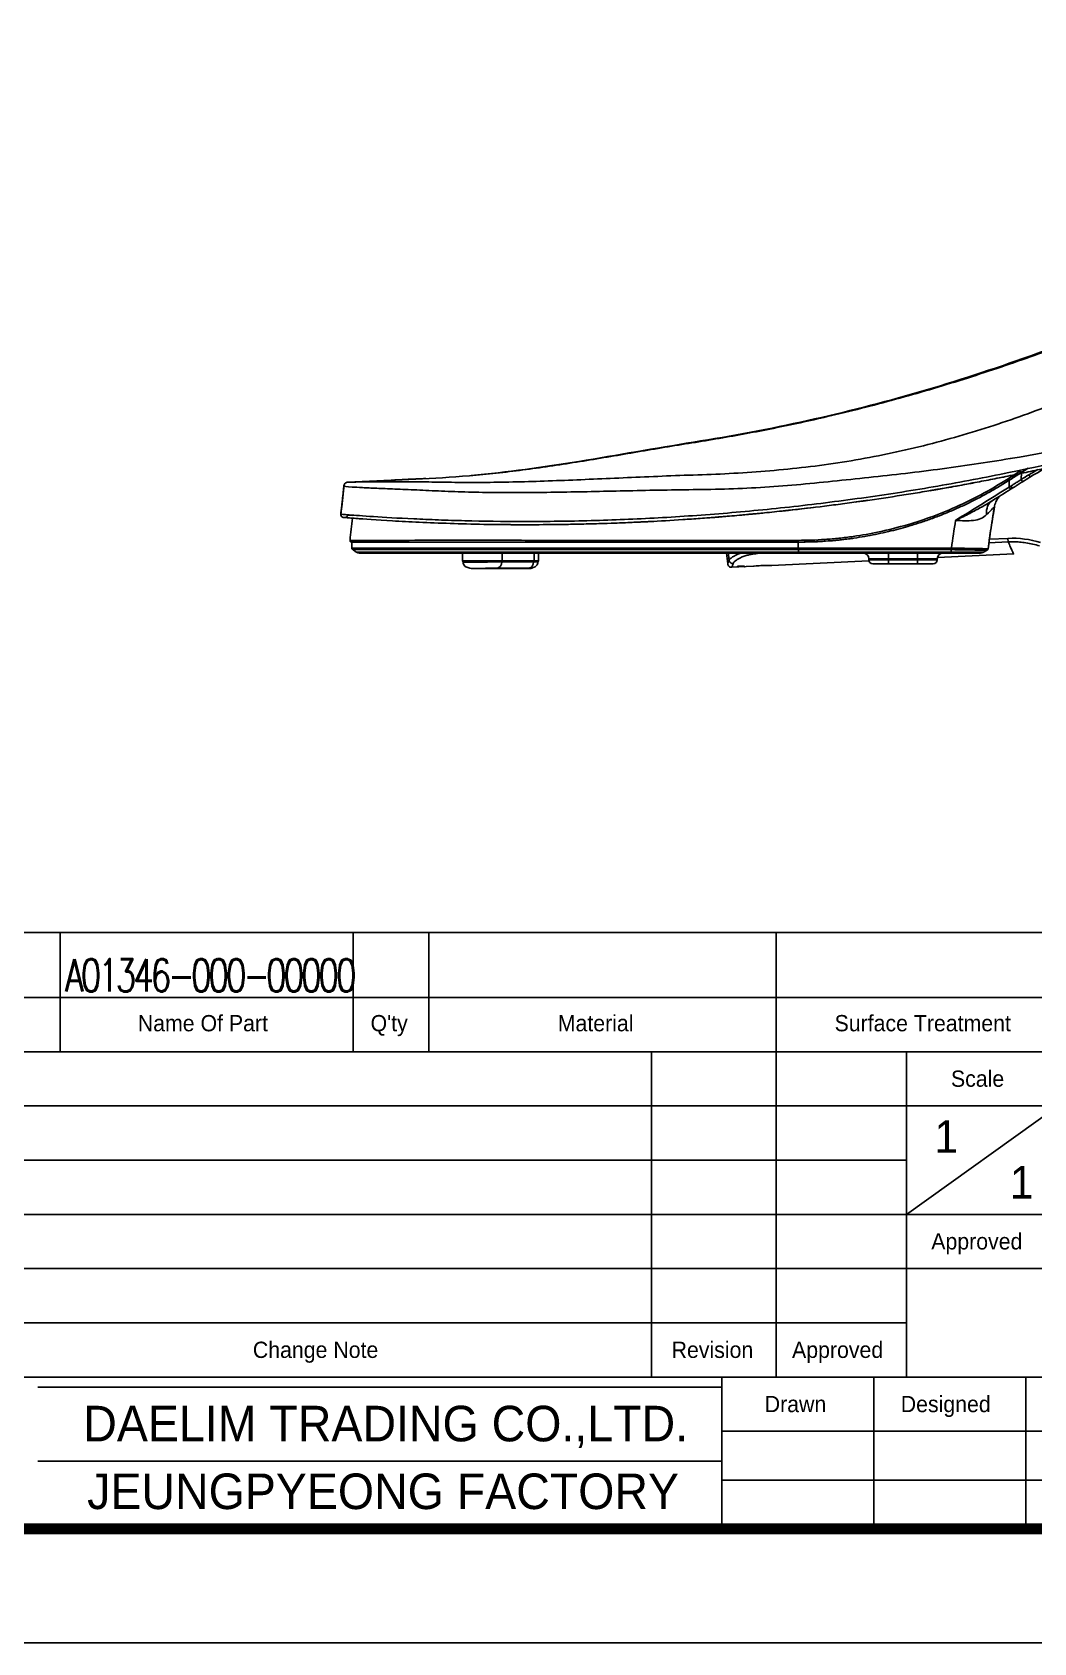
# Model space of a CAD drawing. Header units: millimetres. Extents: x 28 to 2974, y 8 to 3716.
# Drawn here: x 1397 to 1910, y 8 to 833 of the extents above; entities that cross this region are included whole.
import ezdxf
from ezdxf.enums import TextEntityAlignment as Align

# ---------------------------------------------------------------- set-up
doc = ezdxf.new("R2010")
doc.units = ezdxf.units.MM
doc.layers.add('1', color=7, linetype='CONTINUOUS')
doc.layers.add('1LINE', color=7, linetype='CONTINUOUS')
doc.styles.add('DEFAULT', font='simplex.shx')
doc.styles.add('hangul2', font='')
doc.styles.get('hangul2').set_extended_font_data('Gulim')

msp = doc.modelspace()

# ---------------------------------------------------------------- linework, layer by layer
at = {"layer": '1LINE', "linetype": 'Continuous'}
for p, q in [((1897.11, 599.93), (1897.12, 603.4)), ((1903.3, 603.8), (1903.32, 607.39)), ((1766.02, 586.16), (1766.02, 586.16)), ((1766.49, 586.21), (1766.5, 586.21)), ((1646.89, 580.66), (1646.89, 580.66)), ((1647.45, 580.66), (1647.45, 580.66)), ((1678.91, 580.99), (1678.91, 580.99)), ((1679.42, 581.01), (1679.42, 581.01)), ((1712.6, 582.25), (1712.59, 582.25)), ((1713.11, 582.28), (1713.11, 582.28)), ((1747.94, 584.57), (1747.93, 584.57)), ((1748.43, 584.62), (1748.44, 584.62)), ((1560.72, 571.78), (1560.64, 571.78)), ((1789.15, 568.93), (1789.15, 571.73)), ((1896.55, 571.91), (1886.74, 571.45)), ((1886.99, 573.24), (1896.46, 573.69)), ((1896.46, 573.69), (1896.55, 571.91)), ((1602.48, 566.17), (1564.74, 566.17)), ((1617.41, 566.17), (1617.41, 562.11)), ((1617.41, 562.11), (1637.74, 562.11)), ((1617.71, 561.81), (1617.71, 561.6)), ((1617.71, 561.81), (1637.5, 561.81)), ((1617.71, 561.81), (1637.5, 561.81)), ((1637.5, 561.81), (1637.5, 561.69)), ((1637.5, 561.81), (1653.75, 561.81)), ((1653.75, 561.81), (1637.5, 561.81)), ((1653.75, 561.69), (1637.5, 561.69)), ((1637.74, 562.11), (1637.74, 566.17)), ((1637.74, 562.11), (1653.99, 562.11)), ((1653.75, 561.81), (1653.75, 561.69)), ((1655.96, 561.81), (1653.75, 561.81)), ((1653.75, 561.81), (1655.96, 561.81)), ((1653.99, 562.11), (1653.99, 566.17)), ((1656.26, 562.11), (1653.99, 562.11)), ((1655.96, 561.6), (1655.96, 561.81)), ((1656.26, 562.11), (1656.26, 566.17)), ((1753.12, 560.66), (1752.54, 566.17)), ((1774.88, 566.17), (1768.31, 565.86)), ((1775.52, 559.83), (1825.33, 562.18)), ((1835.27, 563.17), (1825.27, 563.17)), ((1825.27, 562.67), (1825.27, 563.17)), ((1825.27, 562.67), (1835.27, 562.67)), ((1827.27, 560.67), (1835.27, 560.67)), ((1835.27, 566.17), (1835.27, 563.17)), ((1850.27, 563.17), (1835.27, 563.17)), ((1835.27, 563.17), (1835.27, 562.67)), ((1835.27, 560.67), (1835.27, 562.67)), ((1835.27, 562.67), (1850.27, 562.67)), ((1850.27, 560.67), (1835.27, 560.67)), ((1850.27, 566.17), (1850.27, 563.17)), ((1860.27, 563.17), (1850.27, 563.17)), ((1850.27, 562.67), (1850.27, 563.17)), ((1850.27, 560.67), (1850.27, 562.67)), ((1850.27, 562.67), (1860.27, 562.67)), ((1858.27, 560.67), (1850.27, 560.67)), ((1860.27, 563.17), (1860.27, 562.67)), ((1860.34, 563.83), (1899.39, 565.68)), ((1624.03, 558.25), (1649.67, 558.25)), ((1635.1, 558.49), (1651.35, 558.49)), ((1755.08, 558.87), (1766.25, 559.4)), ((1758.08, 559.37), (1761.6, 559.53)), ((1758.09, 559.37), (1761.59, 559.53)), ((1758.41, 559.38), (1758.41, 559.35)), ((1761.32, 559.45), (1761.31, 559.52))]:
    msp.add_line(p, q, dxfattribs=at)
at = {"layer": '1LINE', "color": 3}
for p, q in [((1294.96, 372.01), (2271.88, 372.01)), ((1411.52, 372.01), (1411.52, 310.96)), ((1561.39, 372.01), (1561.39, 310.96)), ((1600.24, 372.01), (1600.24, 310.96)), ((1777.87, 372.01), (1777.87, 310.96)), ((1294.96, 338.71), (2271.88, 338.71)), ((1294.96, 310.96), (2271.88, 310.96)), ((1714.03, 310.96), (1714.03, 144.43)), ((1777.87, 310.96), (1777.87, 144.43)), ((1844.48, 310.96), (1844.48, 144.43)), ((1294.96, 283.2), (1922.19, 283.2)), ((1922.19, 283.2), (1844.48, 227.7)), ((1294.96, 255.45), (1844.48, 255.45)), ((1294.96, 227.7), (2271.88, 227.7)), ((1294.96, 199.94), (1922.19, 199.94)), ((1294.96, 172.19), (1844.48, 172.19)), ((1294.96, 144.43), (2271.88, 144.43)), ((1750.11, 144.43), (1750.11, 66.72)), ((1827.82, 144.43), (1827.82, 66.72)), ((1905.53, 144.43), (1905.53, 66.72)), ((1750.11, 116.68), (2060.95, 116.68)), ((1750.11, 91.7), (2060.95, 91.7))]:
    msp.add_line(p, q, dxfattribs=at)
at = {"layer": '1LINE', "color": 4}
for p, q in [((1400.07, 139.34), (1750.11, 139.34)), ((1400.07, 101.33), (1750.11, 101.33))]:
    msp.add_line(p, q, dxfattribs=at)
msp.add_lwpolyline([(32.17, 8.44), (2363.47, 8.44), (2363.47, 1657), (32.17, 1657)], close=True, dxfattribs=at)
at = {"layer": '1LINE', "color": 4, "const_width": 5.55}
msp.add_lwpolyline([(123.76, 66.72), (2271.88, 66.72), (2271.88, 1598.72), (123.76, 1598.72)], close=True, dxfattribs=at)
at = {"layer": '1LINE', "linetype": 'Continuous'}
for centre, radius, start, end in [((1617.71, 562.11), 0.3, 180, 270), ((1655.96, 562.11), 0.3, 270, 0), ((1755.11, 560.87), 2, 186, 229.35), ((1755.11, 560.87), 2, 229.35, 248.67982), ((1755.11, 560.87), 2, 248.67982, 272.7)]:
    msp.add_arc(centre, radius, start, end, dxfattribs=at)
at = {"layer": '1LINE', "linetype": 'Continuous', "extrusion": (0, 0, -1)}
for centre, radius, start, end in [((-1822.27, 563.17), 3, 90, 180), ((-1827.27, 562.67), 2, 270, 0), ((-1858.27, 562.67), 2, 180, 270), ((-1863.27, 563.17), 3, 0, 90)]:
    msp.add_arc(centre, radius, start, end, dxfattribs=at)
at = {"layer": '1LINE', "linetype": 'Continuous'}
for centre, major_axis, ratio, start_param, end_param in [((1896.53, 604.02), (0.433, -0.673), 0.132565, 6.269669, 7.971918), ((1902.72, 608.01), (0.433, -0.673), 0.144013, 6.269809, 7.967693), ((1903.03, 603.82), (0.8, -1.27), 0.146015, 6.27064, 7.742285), ((1906.89, 606.24), (0.8, -1.27), 0.145348, 6.270738, 7.742704), ((1896.86, 599.96), (0.8, -1.27), 0.134419, 6.270506, 7.749502), ((1893.76, 584.45), (5.41, -8.41), 0.743588, 3.122456, 4.115523), ((1760.53, 572.58), (0, -0.8), 0.185607, 4.61393, 6.283185), ((1789.15, 572.58), (0, -0.8), 0.11978, 4.615738, 6.283185), ((1634.94, 561.69), (0, -3.2), 0.798636, 0.061401, 1.570796), ((1637.5, 562.11), (0, -0.3), 0.798636, 0, 1.570796), ((1651.19, 561.69), (0, 3.2), 0.798636, 3.202994, 4.712389), ((1653.75, 562.11), (0, 0.3), 0.798636, 3.141593, 4.712389), ((1882.4, 569.17), (-0.02, 3), 0.997595, 3.134054, 3.64382), ((1882.44, 569.17), (0, 3), 1, 3.141594, 3.634289), ((1882.44, 569.17), (0, -3), 1, 0.000002, 0.491902)]:
    msp.add_ellipse(centre, major_axis=major_axis, ratio=ratio, start_param=start_param, end_param=end_param, dxfattribs=at)
for points, degree, knots in [([(2037.05, 723.83), (2027.31, 718.64), (2006.77, 708.13), (1974.93, 693.27), (1941.64, 679.18), (1907.85, 666.36), (1873.62, 654.83), (1839.01, 644.62), (1806.58, 636.39), (1776.46, 629.85), (1748.73, 624.69), (1720.89, 620.37), (1693.16, 615.52), (1665.57, 611.01), (1638.08, 607.2), (1610.63, 604.74), (1584.9, 603.6), (1568.35, 602.8), (1560.96, 602.49)], 3, [0, 0, 0, 0, 0.066765, 0.139737, 0.212696, 0.285624, 0.358506, 0.431327, 0.504073, 0.561048, 0.617964, 0.674825, 0.731644, 0.788406, 0.844085, 0.89968, 0.955204, 1, 1, 1, 1]), ([(2036.45, 705.08), (2031.67, 701.93), (2026.89, 698.82), (2016.98, 692.51), (2011.99, 689.39), (1996.83, 680.19), (1986.49, 674.26), (1965.62, 663.11), (1955.04, 657.86), (1933.37, 647.95), (1922.26, 643.32), (1899.49, 634.77), (1887.78, 630.84), (1863.9, 623.75), (1851.76, 620.59), (1827.14, 615.2), (1814.76, 613), (1796.2, 610.47), (1790.03, 609.76), (1777.69, 608.52), (1771.52, 607.99), (1759.21, 607.12), (1753.07, 606.77), (1740.78, 606.24), (1734.66, 606.08), (1716.44, 605.42), (1704.58, 604.88), (1681.45, 603.85), (1670.18, 603.36), (1653.78, 602.81), (1648.37, 602.66), (1637.9, 602.43), (1632.81, 602.35), (1622.95, 602.28), (1618.17, 602.29), (1608.92, 602.38), (1604.45, 602.48), (1595.87, 602.59), (1591.79, 602.62), (1584.38, 602.66), (1581.02, 602.66), (1574.99, 602.65), (1572.31, 602.63), (1567.59, 602.58), (1565.56, 602.55), (1562.3, 602.5), (1561.04, 602.48), (1559.27, 602.44), (1558.76, 602.42), (1558.63, 602.42)], 3, [0, 0, 0, 0, 0.03125, 0.03125, 0.0625, 0.0625, 0.125, 0.125, 0.1875, 0.1875, 0.25, 0.25, 0.3125, 0.3125, 0.375, 0.375, 0.4375, 0.4375, 0.46875, 0.46875, 0.5, 0.5, 0.53125, 0.53125, 0.5625, 0.5625, 0.625, 0.625, 0.6875, 0.6875, 0.71875, 0.71875, 0.75, 0.75, 0.78125, 0.78125, 0.8125, 0.8125, 0.84375, 0.84375, 0.875, 0.875, 0.90625, 0.90625, 0.9375, 0.9375, 0.96875, 0.96875, 1, 1, 1, 1]), ([(1621.79, 605.89), (1640.26, 607.5), (1658.61, 610.11), (1696.49, 616.23), (1715.99, 619.78), (1755.16, 626.05), (1774.61, 629.68), (1832.43, 642.56), (1870.34, 653.57), (1917.48, 670.51), (1927.31, 674.22), (1937.09, 678.1)], 3, [0, 0, 0, 0, 0.171283, 0.171283, 0.354228, 0.354228, 0.537174, 0.537174, 0.903064, 0.903064, 1, 1, 1, 1]), ([(1556.73, 600.63), (1556.7, 600.39), (1558.1, 600.17), (1562.33, 599.86), (1564.12, 599.76), (1568.34, 599.54), (1570.77, 599.43), (1576.28, 599.19), (1579.36, 599.06), (1586.21, 598.77), (1590, 598.62), (1598.07, 598.26), (1602.3, 598.04), (1611.09, 597.65), (1615.67, 597.49), (1629.84, 597.14), (1639.93, 597.06), (1661.11, 597.18), (1672.03, 597.38), (1694.43, 597.85), (1705.91, 598.13), (1723.51, 598.46), (1729.43, 598.55), (1741.41, 598.68), (1747.58, 598.8), (1765.94, 599.41), (1778.23, 600.17), (1796.71, 601.87), (1802.88, 602.52), (1815.26, 603.78), (1821.47, 604.42), (1840.15, 606.44), (1852.71, 607.94), (1877.57, 611.31), (1889.94, 613.19), (1927.09, 619.56), (1951.67, 625.01), (1988.36, 636.13), (2000.57, 640.32), (2025.1, 649.41), (2037.3, 654.21), (2049.23, 659.27)], 3, [0, 0, 0, 0, 0.0625, 0.0625, 0.09375, 0.09375, 0.125, 0.125, 0.15625, 0.15625, 0.1875, 0.1875, 0.21875, 0.21875, 0.25, 0.25, 0.3125, 0.3125, 0.375, 0.375, 0.4375, 0.4375, 0.46875, 0.46875, 0.5, 0.5, 0.5625, 0.5625, 0.59375, 0.59375, 0.625, 0.625, 0.6875, 0.6875, 0.75, 0.75, 0.875, 0.875, 0.9375, 0.9375, 1, 1, 1, 1]), ([(1555.17, 586.01), (1555.16, 586.01), (1556.59, 585.89), (1562.28, 585.47), (1566.44, 585.16), (1577.39, 584.46), (1584.37, 584.04), (1596.46, 583.47), (1600.7, 583.29), (1609.46, 582.97), (1613.99, 582.82), (1628, 582.46), (1637.89, 582.32), (1658.75, 582.3), (1669.77, 582.42), (1692.32, 583), (1703.78, 583.44), (1727.01, 584.69), (1738.79, 585.48), (1762.66, 587.45), (1774.75, 588.61), (1799.19, 591.35), (1811.55, 592.92), (1836.15, 596.39), (1848.37, 598.32), (1872.7, 602.55), (1884.81, 604.85), (1921, 612.27), (1944.92, 617.92), (1992.33, 630.61), (2015.81, 637.63), (2039.07, 645.32)], 3, [0, 0, 0, 0, 0.0625, 0.0625, 0.125, 0.125, 0.1875, 0.1875, 0.21875, 0.21875, 0.25, 0.25, 0.3125, 0.3125, 0.375, 0.375, 0.4375, 0.4375, 0.5, 0.5, 0.5625, 0.5625, 0.625, 0.625, 0.6875, 0.6875, 0.75, 0.75, 0.875, 0.875, 1, 1, 1, 1]), ([(2039.42, 643.51), (2015.8, 635.72), (1991.87, 628.61), (1955.5, 618.97), (1943.31, 615.94), (1924.94, 611.66), (1918.81, 610.28), (1909.58, 608.28), (1906.5, 607.62), (1901.88, 606.65), (1900.34, 606.33), (1897.26, 605.7), (1895.72, 605.39), (1894.17, 605.08)], 3, [0, 0, 0, 0, 0.5, 0.5, 0.75, 0.75, 0.875, 0.875, 0.9375, 0.9375, 0.96875, 0.96875, 1, 1, 1, 1]), ([(1558.63, 602.42), (1558.55, 602.42), (1558.47, 602.41), (1558.18, 602.36), (1557.96, 602.29), (1557.64, 602.11), (1557.52, 602.03), (1557.26, 601.8), (1557.11, 601.64), (1556.89, 601.26), (1556.8, 601.05), (1556.74, 600.76), (1556.73, 600.7), (1556.73, 600.63)], 3, [0, 0, 0, 0, 0.081319, 0.081319, 0.319161, 0.319161, 0.465183, 0.465183, 0.692925, 0.692925, 0.930768, 0.930768, 1, 1, 1, 1]), ([(1558.63, 602.42), (1568.54, 602.86), (1578.44, 603.33), (1591.79, 604.01), (1595.24, 604.18), (1598.68, 604.36)], 3, [0, 0, 0, 0, 0.741721, 0.741721, 1, 1, 1, 1]), ([(1789.06, 572.65), (1791.33, 572.68), (1795.94, 572.72), (1802.93, 573.1), (1810.07, 573.71), (1819.31, 574.86), (1831.07, 576.95), (1844.66, 580.39), (1858.43, 584.93), (1870.93, 590.07), (1883.89, 596.43), (1891.93, 601.34), (1896.56, 604.16)], 3, [0, 0, 0, 0, 0.060423, 0.122162, 0.185329, 0.25006, 0.368279, 0.500064, 0.619118, 0.750023, 0.856147, 1, 1, 1, 1]), ([(1896.96, 603.35), (1895.14, 602.2), (1891.51, 599.92), (1885.93, 596.72), (1880.28, 593.7), (1874.57, 590.88), (1868.79, 588.26), (1862.97, 585.84), (1857.11, 583.62), (1851.23, 581.6), (1843.99, 579.36), (1835.17, 577.03), (1824.53, 574.81), (1813.25, 573.12), (1801.38, 571.99), (1793.28, 571.85), (1789.15, 571.78)], 3, [0, 0, 0, 0, 0.056941, 0.113588, 0.169919, 0.225914, 0.281556, 0.336827, 0.39171, 0.446192, 0.500257, 0.590527, 0.685781, 0.7859, 0.890714, 1, 1, 1, 1]), ([(1894.17, 605.08), (1892.69, 604.77), (1891.2, 604.48), (1888.22, 603.89), (1886.73, 603.6), (1882.26, 602.73), (1879.28, 602.16), (1873.31, 601.05), (1870.32, 600.5), (1864.34, 599.43), (1861.35, 598.91), (1858.36, 598.4)], 3, [0, 0, 0, 0, 0.125, 0.125, 0.25, 0.25, 0.5, 0.5, 0.75, 0.75, 1, 1, 1, 1]), ([(1858.76, 598.47), (1858.76, 598.47), (1858.76, 598.47), (1858.76, 598.47), (1858.76, 598.47), (1859.05, 598.52), (1859.34, 598.57), (1860.8, 598.82), (1861.96, 599.02), (1867.79, 600.04), (1872.44, 600.88), (1877.87, 601.9), (1878.65, 602.05), (1879.42, 602.19)], 3, [0, 0, 0, 0, 0.000003, 0.000003, 0.000131, 0.000131, 0.042359, 0.042359, 0.21127, 0.21127, 0.886932, 0.886932, 1, 1, 1, 1]), ([(1891.16, 604.47), (1892.28, 604.69), (1893.39, 604.92), (1894.5, 605.14), (1894.5, 605.14), (1894.5, 605.14)], 3, [0, 0, 0, 0, 0.999982, 0.999982, 1, 1, 1, 1]), ([(1896.87, 603.29), (1896.87, 603.29), (1896.87, 603.29), (1896.9, 603.3), (1896.93, 603.3), (1896.96, 603.3)], 3, [0, 0, 0, 0, 0.09646, 0.09646, 1, 1, 1, 1]), ([(1902.33, 606.76), (1902.17, 606.65), (1902, 606.55), (1901.29, 606.09), (1900.75, 605.74), (1899.4, 604.87), (1898.59, 604.35), (1897.55, 603.68), (1897.34, 603.54), (1897.12, 603.4)], 3, [0, 0, 0, 0, 0.096023, 0.096023, 0.407533, 0.407533, 0.8748, 0.8748, 1, 1, 1, 1]), ([(1897.98, 600.47), (1898.5, 600.8), (1899.03, 601.13), (1900.08, 601.78), (1900.6, 602.11), (1901.85, 602.89), (1902.58, 603.34), (1903.3, 603.8), (1903.3, 603.8), (1903.3, 603.8)], 3, [0, 0, 0, 0, 0.295379, 0.295379, 0.590756, 0.590756, 0.999991, 0.999991, 1, 1, 1, 1]), ([(1903.83, 602.55), (1903.1, 602.1), (1902.38, 601.64), (1901.13, 600.86), (1900.61, 600.54), (1899.56, 599.88), (1899.04, 599.55), (1898.52, 599.23)], 3, [0, 0, 0, 0, 0.409247, 0.409247, 0.704623, 0.704623, 1, 1, 1, 1]), ([(1903.15, 607.29), (1903.11, 607.27), (1903.07, 607.26), (1903.02, 607.24), (1903.02, 607.24), (1903.02, 607.24), (1903.01, 607.24), (1903.01, 607.24)], 3, [0, 0, 0, 0, 0.878783, 0.878783, 0.898345, 0.898345, 1, 1, 1, 1]), ([(1903.3, 603.8), (1903.3, 603.8), (1903.3, 603.8), (1904.59, 604.6), (1905.87, 605.41), (1907.16, 606.21)], 3, [0, 0, 0, 0, 0.000013, 0.000013, 1, 1, 1, 1]), ([(1555.17, 586.01), (1555.19, 586.18), (1555.2, 586.35), (1555.69, 590.87), (1556.15, 595.22), (1556.61, 599.57)], 3, [0, 0, 0, 0, 0.037734, 0.037734, 1, 1, 1, 1]), ([(1858.36, 598.4), (1855.27, 597.87), (1852.17, 597.35), (1845.98, 596.34), (1842.88, 595.85), (1833.58, 594.41), (1827.38, 593.5), (1821.16, 592.64)], 3, [0, 0, 0, 0, 0.25, 0.25, 0.5, 0.5, 1, 1, 1, 1]), ([(1856.47, 598.08), (1856.72, 598.12), (1856.98, 598.16), (1857.52, 598.26), (1857.81, 598.31), (1858.25, 598.38), (1858.4, 598.41), (1858.61, 598.44), (1858.69, 598.46), (1858.76, 598.47), (1858.76, 598.47), (1858.76, 598.47)], 3, [0, 0, 0, 0, 0.331579, 0.331579, 0.714212, 0.714212, 0.905528, 0.905528, 0.999974, 0.999974, 1, 1, 1, 1]), ([(1889.57, 589.89), (1889.59, 590.05), (1889.67, 590.67), (1890, 591.68), (1890.52, 592.86), (1891.13, 593.86), (1891.74, 594.66), (1892.23, 595.19), (1892.49, 595.44), (1892.57, 595.51)], 3, [0, 0, 0, 0, 0.071508, 0.279568, 0.473332, 0.650467, 0.805736, 0.93201, 1, 1, 1, 1]), ([(1897.11, 599.93), (1897.11, 599.93), (1897.11, 599.93), (1897.4, 600.11), (1897.69, 600.29), (1897.98, 600.47)], 3, [0, 0, 0, 0, 0.000058, 0.000058, 1, 1, 1, 1]), ([(1556.53, 584.36), (1556.45, 584.36), (1556.37, 584.38), (1556.25, 584.41), (1556.22, 584.42), (1556.02, 584.49), (1555.87, 584.57), (1555.6, 584.77), (1555.49, 584.9), (1555.31, 585.19), (1555.24, 585.34), (1555.16, 585.67), (1555.15, 585.84), (1555.17, 586.01)], 3, [0, 0, 0, 0, 0.100375, 0.100375, 0.150756, 0.150756, 0.363067, 0.363067, 0.575378, 0.575378, 0.787689, 0.787689, 1, 1, 1, 1]), ([(1555.17, 586.01), (1555.15, 585.84), (1555.16, 585.67), (1555.24, 585.34), (1555.31, 585.19), (1555.49, 584.9), (1555.6, 584.77), (1555.85, 584.58), (1555.98, 584.51), (1556.11, 584.45)], 3, [0, 0, 0, 0, 0.258716, 0.258716, 0.517433, 0.517433, 0.776149, 0.776149, 1, 1, 1, 1]), ([(1556.12, 584.45), (1556.1, 584.46), (1556.08, 584.47), (1555.9, 584.55), (1555.76, 584.64), (1555.51, 584.87), (1555.41, 585.01), (1555.25, 585.31), (1555.2, 585.47), (1555.16, 585.76), (1555.15, 585.89), (1555.17, 586.01)], 3, [0, 0, 0, 0, 0.034336, 0.034336, 0.292655, 0.292655, 0.550973, 0.550973, 0.809292, 0.809292, 1, 1, 1, 1]), ([(1558.65, 585.65), (1558.63, 585.49), (1558.59, 585.32), (1558.44, 585.02), (1558.34, 584.88), (1558.11, 584.64), (1557.97, 584.54), (1557.66, 584.39), (1557.5, 584.34), (1557.24, 584.31), (1557.14, 584.31), (1557.04, 584.32)], 3, [0, 0, 0, 0, 0.218967, 0.218967, 0.437933, 0.437933, 0.6569, 0.6569, 0.875866, 0.875866, 1, 1, 1, 1]), ([(1766.02, 586.16), (1766.02, 586.16), (1766.02, 586.16), (1765.81, 586.14), (1765.6, 586.12), (1764.54, 586.02), (1763.7, 585.94), (1759.49, 585.55), (1756.12, 585.25), (1751.93, 584.9), (1751.09, 584.83), (1749.83, 584.73), (1749.41, 584.69), (1748.79, 584.64), (1748.58, 584.62), (1748.26, 584.6), (1748.16, 584.59), (1748.03, 584.58), (1748, 584.58), (1747.96, 584.58), (1747.95, 584.57), (1747.94, 584.57), (1747.94, 584.57), (1747.94, 584.57)], 3, [0, 0, 0, 0, 0.000003, 0.000003, 0.034745, 0.034745, 0.174185, 0.174185, 0.73207, 0.73207, 0.871508, 0.871508, 0.941226, 0.941226, 0.976085, 0.976085, 0.993514, 0.993514, 0.997872, 0.997872, 0.999997, 0.999997, 1, 1, 1, 1]), ([(1760.87, 585.68), (1762.12, 585.8), (1763.38, 585.91), (1765.25, 586.09), (1765.87, 586.15), (1766.49, 586.21), (1766.49, 586.21), (1766.49, 586.21)], 3, [0, 0, 0, 0, 0.669021, 0.669021, 0.99999, 0.99999, 1, 1, 1, 1]), ([(1784.12, 588.01), (1784.12, 588.01), (1784.12, 588.01), (1784.06, 588.01), (1784.01, 588), (1783.75, 587.97), (1783.53, 587.95), (1782.47, 587.83), (1781.63, 587.74), (1777.39, 587.29), (1774, 586.94), (1769.77, 586.52), (1768.92, 586.44), (1767.66, 586.31), (1767.24, 586.27), (1766.6, 586.21), (1766.39, 586.19), (1766.13, 586.17), (1766.08, 586.16), (1766.02, 586.16), (1766.02, 586.16), (1766.02, 586.16)], 3, [0, 0, 0, 0, 0.000003, 0.000003, 0.008765, 0.008765, 0.043852, 0.043852, 0.184203, 0.184203, 0.745705, 0.745705, 0.886051, 0.886051, 0.956224, 0.956224, 0.99131, 0.99131, 0.999997, 0.999997, 1, 1, 1, 1]), ([(1766.5, 586.21), (1766.5, 586.21), (1766.5, 586.21), (1766.5, 586.21), (1766.51, 586.21), (1766.53, 586.21), (1766.54, 586.21), (1766.64, 586.22), (1766.71, 586.23), (1767.07, 586.26), (1767.36, 586.29), (1768.77, 586.42), (1769.89, 586.53), (1771.02, 586.64)], 3, [0, 0, 0, 0, 0.000013, 0.000013, 0.002278, 0.002278, 0.014351, 0.014351, 0.062644, 0.062644, 0.255813, 0.255813, 1, 1, 1, 1]), ([(1780.1, 587.58), (1780.61, 587.63), (1781.13, 587.69), (1782.23, 587.81), (1782.81, 587.87), (1783.69, 587.97), (1783.98, 588), (1784.35, 588.04), (1784.42, 588.05), (1784.51, 588.06), (1784.53, 588.06), (1784.56, 588.06), (1784.57, 588.06), (1784.58, 588.06), (1784.58, 588.06), (1784.58, 588.06)], 3, [0, 0, 0, 0, 0.345024, 0.345024, 0.736431, 0.736431, 0.932136, 0.932136, 0.981062, 0.981062, 0.993293, 0.993293, 0.999987, 0.999987, 1, 1, 1, 1]), ([(1821.16, 592.64), (1819.61, 592.42), (1818.07, 592.21), (1814.98, 591.79), (1813.44, 591.58), (1808.81, 590.97), (1805.72, 590.57), (1796.46, 589.41), (1790.28, 588.69), (1784.12, 588.01)], 3, [0, 0, 0, 0, 0.125, 0.125, 0.25, 0.25, 0.5, 0.5, 1, 1, 1, 1]), ([(1784.12, 588.01), (1784.12, 588.01), (1784.12, 588.01), (1784.12, 588.01), (1784.12, 588.01), (1784.12, 588.01), (1784.12, 588.01), (1784.12, 588.01)], 3, [0, 0, 0, 0, 0.017038, 0.017038, 0.982962, 0.982962, 1, 1, 1, 1]), ([(1821.16, 592.64), (1821.16, 592.64), (1821.16, 592.64), (1821.16, 592.64), (1821.16, 592.64), (1821.16, 592.64), (1821.16, 592.64), (1821.16, 592.64)], 3, [0, 0, 0, 0, 0.017098, 0.017098, 0.982902, 0.982902, 1, 1, 1, 1]), ([(1821.61, 592.7), (1821.61, 592.7), (1821.61, 592.7), (1821.61, 592.7), (1821.61, 592.7), (1821.65, 592.7), (1821.69, 592.71), (1821.87, 592.73), (1822.02, 592.76), (1822.75, 592.86), (1823.33, 592.94), (1824.21, 593.06), (1824.51, 593.1), (1824.8, 593.15)], 3, [0, 0, 0, 0, 0.000019, 0.000019, 0.000401, 0.000401, 0.034852, 0.034852, 0.172654, 0.172654, 0.723864, 0.723864, 1, 1, 1, 1]), ([(1869.68, 582.87), (1869.69, 582.87), (1869.7, 582.87), (1869.73, 582.89), (1869.75, 582.9), (1869.88, 582.96), (1869.97, 583.01), (1870.11, 583.08), (1870.16, 583.1), (1870.24, 583.14), (1870.27, 583.16), (1870.38, 583.21), (1870.45, 583.25), (1870.67, 583.35), (1870.81, 583.42), (1871.24, 583.64), (1871.52, 583.78), (1872.38, 584.2), (1872.95, 584.48), (1874.65, 585.33), (1875.78, 585.9), (1878.92, 587.51), (1880.91, 588.55), (1884.77, 590.7), (1886.64, 591.79), (1888.46, 592.94)], 3, [0, 0, 0, 0, 0.001244, 0.001244, 0.005174, 0.005174, 0.020182, 0.020182, 0.027043, 0.027043, 0.03259, 0.03259, 0.043683, 0.043683, 0.065866, 0.065866, 0.110223, 0.110223, 0.198891, 0.198891, 0.375958, 0.375958, 0.692829, 0.692829, 1, 1, 1, 1]), ([(1885.54, 585.85), (1884.67, 585.01), (1883.69, 584.34), (1881.42, 583.36), (1880.14, 583.04), (1876.03, 582.5), (1872.86, 582.68), (1869.68, 582.87)], 3, [0, 0, 0, 0, 0.25, 0.25, 0.5, 0.5, 1, 1, 1, 1]), ([(1889.6, 589.91), (1889.6, 589.86), (1889.25, 589.5), (1887.9, 588.14), (1886.81, 587.08), (1885.54, 585.85)], 3, [0, 0, 0, 0, 0.450145, 0.450145, 1, 1, 1, 1]), ([(1886.34, 568.35), (1886.53, 569.86), (1887.26, 575.47), (1888.38, 582.64), (1889.32, 588.3), (1889.59, 589.88)], 3, [0, 0, 0, 0, 0.209417, 0.778673, 1, 1, 1, 1]), ([(1646.89, 580.66), (1646.47, 580.67), (1646.1, 580.67), (1645.3, 580.67), (1644.91, 580.67), (1643.72, 580.68), (1642.93, 580.68), (1640.58, 580.7), (1639.02, 580.71), (1634.38, 580.76), (1631.33, 580.8), (1622.36, 580.97), (1616.56, 581.12), (1600, 581.67), (1589.89, 582.16), (1573.36, 583.11), (1567.04, 583.56), (1559.03, 584.15), (1556.94, 584.32), (1556.59, 584.35)], 3, [0, 0, 0, 0, 0.007996, 0.007996, 0.015992, 0.015992, 0.031984, 0.031984, 0.063968, 0.063968, 0.127935, 0.127935, 0.25587, 0.25587, 0.511741, 0.511741, 0.767611, 0.767611, 1, 1, 1, 1]), ([(1557.05, 584.32), (1557.09, 584.31), (1557.63, 584.27), (1559.72, 584.11), (1561.34, 583.98), (1563.61, 583.82), (1563.78, 583.8), (1563.94, 583.79)], 3, [0, 0, 0, 0, 0.468479, 0.468479, 0.962437, 0.962437, 1, 1, 1, 1]), ([(1678.91, 580.99), (1678.2, 580.98), (1677.53, 580.96), (1676.15, 580.93), (1675.47, 580.92), (1673.41, 580.88), (1672.05, 580.85), (1667.97, 580.79), (1665.28, 580.75), (1657.27, 580.67), (1652.03, 580.65), (1646.89, 580.66)], 3, [0, 0, 0, 0, 0.0625, 0.0625, 0.125, 0.125, 0.25, 0.25, 0.5, 0.5, 1, 1, 1, 1]), ([(1712.59, 582.25), (1711.89, 582.21), (1711.16, 582.18), (1709.73, 582.11), (1709.01, 582.07), (1706.87, 581.97), (1705.45, 581.9), (1701.19, 581.72), (1698.36, 581.6), (1689.94, 581.29), (1684.38, 581.12), (1678.91, 580.99)], 3, [0, 0, 0, 0, 0.0625, 0.0625, 0.125, 0.125, 0.25, 0.25, 0.5, 0.5, 1, 1, 1, 1]), ([(1747.93, 584.57), (1747.55, 584.55), (1747.19, 584.51), (1746.44, 584.45), (1746.07, 584.42), (1744.95, 584.34), (1744.2, 584.28), (1741.97, 584.11), (1740.49, 584), (1736.04, 583.67), (1733.08, 583.47), (1724.24, 582.89), (1718.39, 582.54), (1712.6, 582.25)], 3, [0, 0, 0, 0, 0.03125, 0.03125, 0.0625, 0.0625, 0.125, 0.125, 0.25, 0.25, 0.5, 0.5, 1, 1, 1, 1]), ([(1748.44, 584.62), (1748.44, 584.62), (1748.44, 584.62), (1748.45, 584.62), (1748.45, 584.62), (1748.5, 584.62), (1748.54, 584.62), (1748.72, 584.64), (1748.86, 584.65), (1749.58, 584.71), (1750.16, 584.76), (1752.08, 584.91), (1753.43, 585.03), (1754.77, 585.14)], 3, [0, 0, 0, 0, 0.000009, 0.000009, 0.004154, 0.004154, 0.021234, 0.021234, 0.089554, 0.089554, 0.362836, 0.362836, 1, 1, 1, 1]), ([(1560.64, 571.78), (1560.56, 571.78), (1560.46, 571.79), (1560.3, 571.85), (1560.22, 571.9), (1560.08, 572.01), (1560.02, 572.08), (1559.92, 572.23), (1559.89, 572.32), (1559.85, 572.49), (1559.84, 572.58), (1559.85, 572.66)], 3, [0, 0, 0, 0, 0.201879, 0.201879, 0.403757, 0.403757, 0.605637, 0.605637, 0.807519, 0.807519, 1, 1, 1, 1]), ([(1560.38, 571.82), (1560.38, 571.82), (1560.38, 571.82), (1560.3, 571.85), (1560.22, 571.9), (1560.08, 572.01), (1560.02, 572.08), (1559.92, 572.23), (1559.89, 572.32), (1559.85, 572.49), (1559.84, 572.58), (1559.85, 572.66)], 3, [0, 0, 0, 0, 0.000045, 0.000045, 0.252976, 0.252976, 0.505908, 0.505908, 0.758843, 0.758843, 1, 1, 1, 1]), ([(1559.85, 572.66), (1559.85, 572.65), (1565.99, 572.63), (1583.41, 572.66), (1590.71, 572.67), (1607.38, 572.69), (1616.71, 572.69), (1636.4, 572.68), (1646.76, 572.67), (1668.08, 572.66), (1679.08, 572.66), (1712.88, 572.66), (1736.45, 572.66), (1760.38, 572.65)], 3, [0, 0, 0, 0, 0.25, 0.25, 0.375, 0.375, 0.5, 0.5, 0.625, 0.625, 0.75, 0.75, 1, 1, 1, 1]), ([(1760.53, 571.78), (1724.11, 571.78), (1690.02, 571.78), (1673.13, 571.78), (1657.16, 571.78), (1640.49, 571.78), (1626.63, 571.78), (1610.92, 571.78), (1599.26, 571.78), (1592.86, 571.78), (1587.66, 571.78), (1582.41, 571.78), (1578.1, 571.78), (1573.84, 571.78), (1570.56, 571.78), (1567.28, 571.78), (1560.65, 571.78), (1560.64, 571.78)], 2, [0, 0, 0, 0.25, 0.25, 0.375, 0.375, 0.5, 0.5, 0.625, 0.625, 0.6875, 0.6875, 0.75, 0.75, 0.8125, 0.8125, 0.875, 1, 1, 1]), ([(1789.15, 571.73), (1789.15, 571.73), (1789.15, 571.73), (1785.78, 571.73), (1782.41, 571.73), (1775.7, 571.73), (1772.35, 571.73), (1765.69, 571.73), (1762.37, 571.73), (1755.77, 571.73), (1752.48, 571.73), (1745.94, 571.73), (1742.69, 571.73), (1736.21, 571.73), (1732.98, 571.73), (1723.35, 571.73), (1716.99, 571.73), (1704.39, 571.73), (1698.15, 571.73), (1685.8, 571.73), (1679.69, 571.73), (1672.12, 571.73), (1670.62, 571.73), (1667.62, 571.73), (1666.12, 571.73), (1661.67, 571.73), (1658.73, 571.73), (1652.92, 571.73), (1650.04, 571.73), (1644.35, 571.73), (1641.53, 571.73), (1633.17, 571.73), (1627.73, 571.73), (1619.81, 571.73), (1617.21, 571.73), (1613.39, 571.73), (1612.13, 571.73), (1609.63, 571.73), (1608.39, 571.73), (1602.32, 571.73), (1597.75, 571.73), (1591.41, 571.73), (1589.38, 571.73), (1586.48, 571.73), (1585.54, 571.73), (1583.71, 571.73), (1582.81, 571.73), (1581.08, 571.73), (1580.23, 571.73), (1579.01, 571.73), (1578.6, 571.73), (1577.81, 571.73), (1577.42, 571.73), (1575.5, 571.73), (1574.08, 571.73), (1571.45, 571.73), (1570.24, 571.73), (1568.03, 571.73), (1567.04, 571.73), (1565.26, 571.73), (1564.47, 571.73), (1563.46, 571.73), (1563.14, 571.73), (1562.72, 571.73), (1562.58, 571.73), (1562.33, 571.73), (1562.21, 571.73), (1561.63, 571.73), (1561.29, 571.73), (1560.83, 571.73), (1560.72, 571.73), (1560.72, 571.73)], 3, [0, 0, 0, 0, 0.000002, 0.000002, 0.031252, 0.031252, 0.062502, 0.062502, 0.093752, 0.093752, 0.125002, 0.125002, 0.156252, 0.156252, 0.187502, 0.187502, 0.250002, 0.250002, 0.312502, 0.312502, 0.375001, 0.375001, 0.390626, 0.390626, 0.406251, 0.406251, 0.437501, 0.437501, 0.468751, 0.468751, 0.500001, 0.500001, 0.562501, 0.562501, 0.593751, 0.593751, 0.609376, 0.609376, 0.625001, 0.625001, 0.687501, 0.687501, 0.718751, 0.718751, 0.734376, 0.734376, 0.750001, 0.750001, 0.765626, 0.765626, 0.773438, 0.773438, 0.781251, 0.781251, 0.8125, 0.8125, 0.84375, 0.84375, 0.875, 0.875, 0.90625, 0.90625, 0.921875, 0.921875, 0.929688, 0.929688, 0.9375, 0.9375, 0.96875, 0.96875, 1, 1, 1, 1]), ([(1912.67, 569.78), (1911.48, 570.12), (1909.16, 570.78), (1905.73, 571.42), (1902.48, 571.81), (1899.44, 571.98), (1897.49, 571.93), (1896.55, 571.91)], 3, [0, 0, 0, 0, 0.227334, 0.44107, 0.641085, 0.827363, 1, 1, 1, 1]), ([(1899.36, 565.67), (1899.36, 565.67), (1899.36, 565.67), (1899.24, 565.94), (1898.7, 567.13), (1897.83, 569.06), (1896.98, 570.95), (1896.55, 571.91)], 3, [0, 0, 0, 0, 0.0009, 0.248707, 0.498663, 0.746151, 1, 1, 1, 1]), ([(1560.77, 568.72), (1560.77, 568.72), (1561.22, 568.72), (1563, 568.72), (1564.33, 568.72), (1569.62, 568.72), (1574.85, 568.72), (1588.57, 568.72), (1597.21, 568.72), (1616.43, 568.72), (1627.08, 568.72), (1660.48, 568.72), (1684.71, 568.72), (1722.88, 568.72), (1735.88, 568.72), (1762.3, 568.72), (1775.7, 568.72), (1789.15, 568.72)], 3, [0, 0, 0, 0, 0.0625, 0.0625, 0.125, 0.125, 0.25, 0.25, 0.375, 0.375, 0.5, 0.5, 0.75, 0.75, 0.875, 0.875, 1, 1, 1, 1]), ([(1560.77, 568.71), (1560.77, 568.6), (1560.8, 568.49), (1560.88, 568.28), (1560.94, 568.18), (1561.07, 568.02), (1561.14, 567.96), (1561.22, 567.91)], 3, [0, 0, 0, 0, 0.353654, 0.353654, 0.707309, 0.707309, 1, 1, 1, 1]), ([(1560.77, 568.71), (1560.77, 568.6), (1560.8, 568.49), (1560.88, 568.28), (1560.94, 568.18), (1561.07, 568.02), (1561.14, 567.96), (1561.22, 567.91)], 3, [0, 0, 0, 0, 0.353654, 0.353654, 0.707309, 0.707309, 1, 1, 1, 1]), ([(1561.22, 567.91), (1561.45, 567.75), (1561.68, 567.6), (1562.3, 567.19), (1562.69, 566.93), (1563.08, 566.67)], 3, [0, 0, 0, 0, 0.373211, 0.373211, 1, 1, 1, 1]), ([(1789.21, 567.91), (1775.78, 567.91), (1762.4, 567.91), (1736.04, 567.91), (1723.06, 567.91), (1684.97, 567.91), (1660.78, 567.91), (1627.44, 567.91), (1616.81, 567.91), (1597.62, 567.91), (1588.99, 567.91), (1575.28, 567.91), (1570.06, 567.91), (1564.78, 567.91), (1563.44, 567.91), (1561.67, 567.91), (1561.22, 567.91), (1561.22, 567.91)], 3, [0, 0, 0, 0, 0.125, 0.125, 0.25, 0.25, 0.5, 0.5, 0.625, 0.625, 0.75, 0.75, 0.875, 0.875, 0.9375, 0.9375, 1, 1, 1, 1]), ([(1561.22, 567.91), (1561.47, 567.74), (1561.72, 567.57), (1562.34, 567.16), (1562.71, 566.92), (1563.08, 566.67)], 3, [0, 0, 0, 0, 0.407925, 0.407925, 1, 1, 1, 1]), ([(1563.08, 566.67), (1563.08, 566.67), (1564.85, 566.67), (1571.88, 566.67), (1577.09, 566.67), (1590.7, 566.67), (1599.26, 566.67), (1618.39, 566.67), (1628.92, 566.67), (1662.04, 566.67), (1686.03, 566.67), (1723.82, 566.67), (1736.7, 566.67), (1762.85, 566.67), (1776.12, 566.67), (1789.43, 566.67)], 3, [0, 0, 0, 0, 0.125, 0.125, 0.25, 0.25, 0.375, 0.375, 0.5, 0.5, 0.75, 0.75, 0.875, 0.875, 1, 1, 1, 1]), ([(1563.89, 566.29), (1563.93, 566.28), (1563.96, 566.27), (1564.24, 566.2), (1564.49, 566.17), (1564.74, 566.17)], 3, [0, 0, 0, 0, 0.131479, 0.131479, 1, 1, 1, 1]), ([(1789.63, 566.17), (1776.42, 566.17), (1763.25, 566.17), (1737.29, 566.17), (1724.51, 566.17), (1686.99, 566.17), (1663.17, 566.17), (1630.26, 566.17), (1619.8, 566.17), (1600.77, 566.17), (1592.25, 566.17), (1578.69, 566.17), (1573.5, 566.17), (1566.51, 566.17), (1564.74, 566.17), (1564.74, 566.17)], 3, [0, 0, 0, 0, 0.125, 0.125, 0.25, 0.25, 0.5, 0.5, 0.625, 0.625, 0.75, 0.75, 0.875, 0.875, 1, 1, 1, 1]), ([(1604.13, 566.66), (1603.89, 566.5), (1603.62, 566.38), (1603.06, 566.21), (1602.77, 566.17), (1602.48, 566.17)], 3, [0, 0, 0, 0, 0.499999, 0.499999, 1, 1, 1, 1]), ([(1637.5, 561.69), (1635.76, 561.69), (1633.08, 561.63), (1628.82, 561.54), (1627.35, 561.5), (1624.58, 561.46), (1623.25, 561.45), (1620.95, 561.45), (1619.97, 561.46), (1618.51, 561.51), (1618.02, 561.54), (1617.75, 561.58), (1617.71, 561.59), (1617.71, 561.6)], 3, [0, 0, 0, 0, 0.314695, 0.314695, 0.472042, 0.472042, 0.629389, 0.629389, 0.786736, 0.786736, 0.944084, 0.944084, 1, 1, 1, 1]), ([(1617.71, 561.6), (1617.71, 561.48), (1617.73, 561.24), (1617.81, 560.74), (1618.05, 560.14), (1618.5, 559.54), (1619.44, 558.83), (1621.18, 558.35), (1622.96, 558.21), (1624.03, 558.25)], 3, [0, 0, 0, 0, 0.035144, 0.073064, 0.159735, 0.263465, 0.383938, 0.667818, 1, 1, 1, 1]), ([(1617.72, 561.61), (1617.72, 561.49), (1617.73, 561.24), (1617.82, 560.75), (1618.05, 560.15), (1618.51, 559.55), (1619.46, 558.84), (1621.26, 558.35), (1623.11, 558.21), (1624.23, 558.25)], 3, [0, 0, 0, 0, 0.034295, 0.071391, 0.156609, 0.259068, 0.379002, 0.664613, 1, 1, 1, 1]), ([(1649.67, 558.25), (1650.35, 558.22), (1651.69, 558.28), (1653.69, 558.59), (1655.14, 559.49), (1655.84, 560.62), (1655.95, 561.26), (1655.96, 561.6)], 3, [0, 0, 0, 0, 0.232513, 0.4725, 0.731777, 0.866815, 1, 1, 1, 1]), ([(1753.12, 560.66), (1753.13, 560.69), (1753.15, 560.73), (1753.28, 561.09), (1753.48, 561.64), (1753.68, 562.2), (1753.78, 562.48)], 3, [0, 0, 0, 0, 0.24993, 0.499293, 0.749011, 1, 1, 1, 1]), ([(1753.78, 562.48), (1753.83, 562.59), (1753.96, 562.84), (1754.41, 563.33), (1755.29, 564), (1756.61, 564.77), (1758.37, 565.57), (1759.65, 566.01), (1760.38, 566.24)], 3, [0, 0, 0, 0, 0.103148, 0.237782, 0.403971, 0.636873, 0.806277, 1, 1, 1, 1]), ([(1755.84, 560.76), (1755.75, 560.46), (1755.55, 559.88), (1755.35, 559.31), (1755.23, 558.94), (1755.21, 558.9), (1755.2, 558.88)], 3, [0, 0, 0, 0, 0.254311, 0.505651, 0.754164, 1, 1, 1, 1]), ([(1768.31, 565.86), (1767.77, 565.83), (1766.69, 565.75), (1765.1, 565.51), (1763.32, 565.12), (1761.43, 564.55), (1759.63, 563.8), (1758.13, 562.99), (1756.99, 562.18), (1756.17, 561.41), (1755.95, 560.98), (1755.84, 560.76)], 3, [0, 0, 0, 0, 0.082179, 0.165008, 0.250239, 0.374593, 0.499796, 0.623509, 0.749132, 0.874723, 1, 1, 1, 1]), ([(1882.44, 566.17), (1882.45, 566.17), (1882.16, 566.17), (1880.89, 566.17), (1879.8, 566.17), (1875.58, 566.17), (1871.49, 566.17), (1867.22, 566.17)], 3, [0, 0, 0, 0, 0.217615, 0.217615, 0.47841, 0.47841, 1, 1, 1, 1]), ([(1867.33, 566.67), (1871.96, 566.64), (1876.45, 566.6), (1882.56, 566.56), (1884.18, 566.55), (1883.86, 566.55)], 3, [0, 0, 0, 0, 0.5, 0.5, 1, 1, 1, 1]), ([(1867.45, 567.91), (1867.45, 567.95), (1867.46, 568), (1867.47, 568.13), (1867.47, 568.22), (1867.49, 568.4), (1867.49, 568.51), (1867.51, 568.64), (1867.51, 568.67), (1867.52, 568.7), (1867.53, 568.71), (1867.53, 568.72), (1867.53, 568.72), (1867.54, 568.72), (1867.54, 568.72), (1867.54, 568.72)], 3, [0, 0, 0, 0, 0.232154, 0.232154, 0.551812, 0.551812, 0.872088, 0.872088, 0.95978, 0.95978, 0.982366, 0.982366, 0.992013, 0.992013, 1, 1, 1, 1]), ([(1885.81, 567.62), (1885.81, 567.61), (1884.03, 567.64), (1879.23, 567.71), (1877.15, 567.75), (1872.53, 567.82), (1870.03, 567.86), (1867.45, 567.91)], 3, [0, 0, 0, 0, 0.478601, 0.478601, 0.7393, 0.7393, 1, 1, 1, 1]), ([(1867.54, 568.72), (1870.19, 568.67), (1872.75, 568.62), (1877.46, 568.52), (1879.59, 568.48), (1884.5, 568.39), (1886.31, 568.36), (1886.31, 568.36)], 3, [0, 0, 0, 0, 0.260773, 0.260773, 0.521547, 0.521547, 1, 1, 1, 1]), ([(1885.77, 567.6), (1885.78, 567.6), (1885.89, 567.65), (1886.07, 567.81), (1886.25, 568.07), (1886.29, 568.27), (1886.3, 568.36)], 3, [0, 0, 0, 0, 0.029975, 0.363153, 0.730323, 1, 1, 1, 1]), ([(1624.03, 558.25), (1624.86, 558.25), (1625.82, 558.26), (1627.82, 558.31), (1628.89, 558.34), (1631.95, 558.43), (1633.87, 558.49), (1635.1, 558.49)], 3, [0, 0, 0, 0, 0.249343, 0.249343, 0.499562, 0.499562, 1, 1, 1, 1]), ([(1651.35, 558.49), (1652.58, 558.49), (1653.11, 558.43), (1652.64, 558.34), (1652.28, 558.31), (1651.21, 558.26), (1650.5, 558.25), (1649.67, 558.25)], 3, [0, 0, 0, 0, 0.500594, 0.500594, 0.750892, 0.750892, 1, 1, 1, 1]), ([(1758.13, 559.01), (1758.13, 559.03), (1758.12, 559.07), (1758.1, 559.27), (1758.09, 559.37)], 3, [0, 0, 0, 0, 0.499741, 1, 1, 1, 1]), ([(1758.41, 559.33), (1758.41, 559.28), (1758.4, 559.19), (1758.32, 559.09), (1758.23, 559.03), (1758.16, 559.02), (1758.13, 559.01)], 3, [0, 0, 0, 0, 0.248469, 0.498413, 0.749042, 1, 1, 1, 1]), ([(1761.63, 559.18), (1761.6, 559.18), (1761.53, 559.18), (1761.44, 559.23), (1761.35, 559.32), (1761.33, 559.41), (1761.32, 559.45)], 3, [0, 0, 0, 0, 0.250286, 0.500543, 0.750905, 1, 1, 1, 1]), ([(1761.59, 559.53), (1761.6, 559.44), (1761.63, 559.24), (1761.63, 559.2), (1761.63, 559.18)], 3, [0, 0, 0, 0, 0.500259, 1, 1, 1, 1]), ([(1766.25, 559.4), (1766.25, 559.4), (1766.74, 559.46), (1768.45, 559.65), (1769.67, 559.75), (1772.13, 559.87), (1773.35, 559.88), (1775.09, 559.86), (1775.59, 559.84), (1775.58, 559.84), (1775.58, 559.84), (1775.58, 559.84)], 3, [0, 0, 0, 0, 0.249992, 0.249992, 0.499983, 0.499983, 0.749975, 0.749975, 0.999967, 0.999967, 1, 1, 1, 1])]:
    msp.add_open_spline(points, degree=degree, knots=knots, dxfattribs=at)
for points, degree in [([(1923.66, 613.35), (1918.14, 610.97), (1912.8, 608.17), (1907.68, 604.97)], 3), ([(1896.56, 604.16), (1898.63, 605.49), (1900.7, 606.82), (1902.77, 608.15)], 3), ([(1902.22, 606.74), (1900.44, 605.59), (1898.65, 604.44), (1896.87, 603.29)], 3), ([(1903.16, 607.34), (1901.09, 606.01), (1899.03, 604.68), (1896.96, 603.35)], 3), ([(1897.12, 603.4), (1897.07, 603.37), (1897.01, 603.34), (1896.96, 603.3)], 3), ([(1903.32, 607.39), (1903.26, 607.36), (1903.21, 607.32), (1903.15, 607.29)], 3), ([(1906.22, 609.25), (1905.19, 608.62), (1904.18, 607.98), (1903.16, 607.34)], 3), ([(1906.88, 609.59), (1905.68, 608.88), (1904.49, 608.15), (1903.32, 607.39)], 3), ([(1907.68, 604.97), (1906.4, 604.16), (1905.11, 603.36), (1903.83, 602.55)], 3), ([(1907.16, 606.21), (1908.69, 607.17), (1910.24, 608.09), (1911.81, 608.98)], 3), ([(1556.68, 600.21), (1555.92, 593.07), (1555.16, 585.92)], 2), ([(1556.68, 600.19), (1555.92, 593.06), (1555.16, 585.92)], 2), ([(1556.74, 600.72), (1556.68, 600.19)], 1), ([(1869.68, 582.87), (1878.86, 588.57), (1888.01, 594.26), (1897.11, 599.93)], 3), ([(1897.65, 598.68), (1894.59, 596.77), (1891.53, 594.85), (1888.46, 592.94)], 3), ([(1898.52, 599.23), (1898.23, 599.05), (1897.94, 598.87), (1897.65, 598.68)], 3), ([(1898.52, 599.23), (1898.61, 599.27), (1898.36, 599.85), (1897.98, 600.47)], 3), ([(1555.17, 586.01), (1555.17, 586.03), (1555.17, 586.05), (1555.18, 586.08)], 3), ([(1558.65, 585.65), (1558.64, 585.65), (1559.5, 585.59), (1561.22, 585.45)], 3), ([(1784.58, 588.06), (1788.72, 588.52), (1792.87, 589), (1797.02, 589.5)], 3), ([(1818.23, 592.23), (1819.36, 592.39), (1820.49, 592.54), (1821.61, 592.7)], 3), ([(1889.55, 589.88), (1888.36, 582.73), (1887.2, 575.56), (1886.27, 568.37)], 3), ([(1556.29, 584.4), (1556.37, 584.38), (1556.45, 584.36), (1556.53, 584.36)], 3), ([(1556.53, 584.36), (1556.53, 584.36), (1556.54, 584.36), (1556.54, 584.36)], 3), ([(1556.54, 584.36), (1556.71, 584.34), (1556.88, 584.33), (1557.04, 584.32)], 3), ([(1557.08, 584.31), (1556.72, 584.34)], 1), ([(1559.85, 572.66), (1560.25, 576.44), (1560.66, 580.22), (1561.06, 584.01)], 3), ([(1559.85, 572.66), (1560.25, 576.44), (1560.66, 580.22), (1561.06, 584.01)], 3), ([(1633.11, 580.78), (1637.76, 580.72), (1642.54, 580.68), (1647.45, 580.66)], 3), ([(1647.45, 580.66), (1648.16, 580.66), (1648.88, 580.66), (1649.59, 580.66)], 3), ([(1671.66, 580.85), (1674.22, 580.89), (1676.81, 580.95), (1679.42, 581.01)], 3), ([(1679.42, 581.01), (1682.92, 581.09), (1686.44, 581.19), (1690, 581.31)], 3), ([(1702.91, 581.8), (1706.29, 581.94), (1709.69, 582.1), (1713.11, 582.28)], 3), ([(1713.11, 582.28), (1713.85, 582.32), (1714.58, 582.35), (1715.31, 582.39)], 3), ([(1743.73, 584.25), (1745.3, 584.37), (1746.86, 584.49), (1748.43, 584.62)], 3), ([(1867.55, 568.72), (1868.2, 573.45), (1868.89, 578.16), (1869.68, 582.87)], 3), ([(1560.72, 571.73), (1560.76, 569.42)], 1), ([(1560.72, 571.73), (1560.76, 569.42)], 1), ([(1560.76, 569.42), (1560.77, 568.72)], 1), ([(1560.76, 569.42), (1560.77, 568.72)], 1), ([(1760.38, 572.65), (1769.91, 572.65), (1779.49, 572.64), (1789.06, 572.65)], 3), ([(1789.15, 571.78), (1779.61, 571.78), (1770.06, 571.78), (1760.53, 571.78)], 3), ([(1789.07, 571.73), (1797.97, 571.73), (1806.85, 572.31), (1815.7, 573.5)], 3), ([(1817.16, 573.69), (1807.88, 572.38), (1798.55, 571.73), (1789.15, 571.73)], 3), ([(1789.15, 568.72), (1789.15, 568.93)], 1), ([(1896.46, 573.69), (1902.15, 573.96), (1907.79, 573.2), (1913.2, 571.56)], 3), ([(1563.08, 566.67), (1563.33, 566.5), (1563.62, 566.37), (1563.91, 566.29)], 3), ([(1563.08, 566.67), (1563.32, 566.51), (1563.59, 566.38), (1563.87, 566.3)], 3), ([(1564.74, 566.17), (1564.45, 566.17), (1564.16, 566.21), (1563.89, 566.29)], 3), ([(1617.74, 561.62), (1617.73, 561.62), (1617.72, 561.61), (1617.72, 561.61)], 3), ([(1655.96, 561.6), (1655.95, 561.65), (1655.17, 561.69), (1653.75, 561.69)], 3), ([(1753.78, 562.48), (1753.39, 566.17)], 1), ([(1768.27, 566.66), (1768.29, 566.32), (1768.3, 566.04), (1768.31, 565.86)], 3), ([(1789.15, 568.72), (1815.16, 568.72), (1841.4, 568.73), (1867.55, 568.72)], 3), ([(1789.15, 568.72), (1789.15, 568.4), (1789.18, 568.09), (1789.21, 567.91)], 3), ([(1867.45, 567.91), (1841.35, 567.91), (1815.16, 567.91), (1789.21, 567.91)], 3), ([(1789.43, 566.67), (1789.21, 567.91)], 1), ([(1789.43, 566.67), (1815.27, 566.67), (1841.35, 566.67), (1867.33, 566.67)], 3), ([(1789.63, 566.17), (1789.56, 566.17), (1789.49, 566.35), (1789.43, 566.67)], 3), ([(1867.22, 566.17), (1841.34, 566.17), (1815.37, 566.17), (1789.63, 566.17)], 3), ([(1867.22, 566.17), (1867.26, 566.17), (1867.3, 566.35), (1867.33, 566.67)], 3), ([(1867.33, 566.67), (1867.45, 567.91)], 1), ([(1867.55, 568.72), (1867.55, 568.72), (1867.55, 568.72), (1867.54, 568.72)], 3), ([(1883.89, 566.55), (1884.86, 567.09), (1885.83, 567.63)], 2), ([(1758.41, 559.35), (1758.41, 559.34), (1758.41, 559.33), (1758.41, 559.33)], 3)]:
    msp.add_open_spline(points, degree=degree, dxfattribs=at)
msp.add_rational_spline([(1753.78, 562.48), (1754.02, 560.72), (1755.84, 560.76)], [1, 0.736498805988, 1], degree=2, dxfattribs=at)

# ---------------------------------------------------------------- texts
at = {"layer": '1', "color": 3, "linetype": 'Continuous', "insert": (1414.07, 341.73), "char_height": 16.6302, "attachment_point": 7, "line_spacing_factor": 0.903614, "style": 'DEFAULT'}
msp.add_mtext('{\\W0.738;\\T0.75;A01346-000-00000}', dxfattribs=at)
at = {"layer": '1LINE', "color": 4, "style": 'hangul2'}
for s, p in [('DAELIM TRADING CO.,LTD.', (1578.09, 119.08)), ('JEUNGPYEONG FACTORY', (1576.76, 85.98))]:
    msp.add_text(s, height=18.1936, dxfattribs=at).set_placement(p, align=Align.MIDDLE)
at = {"layer": '1LINE', "color": 4, "attachment_point": 1, "style": 'hangul2'}
for s, insert, char_height, width in [('Name Of Part', (1451.27, 329.72), 8.3261, 102.0649), ("Q'ty", (1570.36, 329.72), 8.326, 71.1463), ('Material', (1666.14, 329.72), 8.326, 71.1463), ('Surface Treatment', (1807.77, 329.72), 8.3261, 116.5777), ('Scale', (1867.31, 301.32), 8.326, 36.2031), ('Approved', (1857.23, 218.06), 8.326, 9.4832), ('Change Note', (1510.13, 162.55), 8.3261, 81.3127), ('Revision', (1724.38, 162.55), 8.326, 46.1351), ('Approved', (1786, 162.55), 8.326, 9.4832), ('Drawn', (1772.03, 134.8), 8.326, 9.4832), ('Designed', (1841.62, 134.8), 8.326, 9.4832)]:
    msp.add_mtext(s, dxfattribs=dict(at, insert=insert, char_height=char_height, width=width))
at = {"layer": '1LINE', "color": 2, "char_height": 16.65, "width": 9.4832, "attachment_point": 1, "style": 'hangul2'}
for insert in [(1858.84, 275.88), (1897.41, 252.39)]:
    msp.add_mtext('1', dxfattribs=dict(at, insert=insert))

doc.saveas('drawing.dxf')
